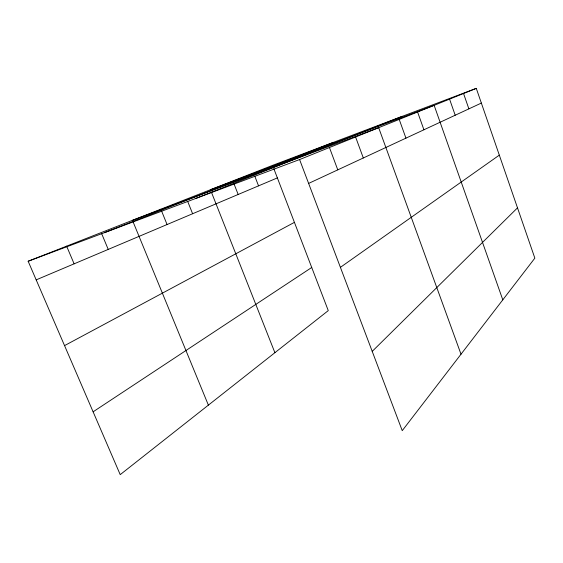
<?xml version="1.0" encoding="UTF-8"?>
<svg xmlns="http://www.w3.org/2000/svg" width="563" height="563" viewBox="0 0 563 563"><rect width="100%" height="100%" fill="white"/><g stroke="black" fill="none" stroke-linecap="round" stroke-linejoin="round"><path stroke-width="0.84" d="M372.22 351.375L517.503 207.853M340.404 267.348L499.318 155.135M93.113 411.813L311.726 267.481M64.548 345.612L294.421 222.357M308.623 183.418L481.351 103.064M36.187 279.867L277.369 177.901M299.586 159.554L476.284 88.363L534.85 258.143L402.242 430.66L299.586 159.554L28.15 261.246L120.215 474.637L328.271 310.614L273.759 168.499M195.607 198.507L402.271 116.337M104.408 232.674L333.338 142.39M28.15 261.246L272.555 165.367L476.284 88.363M210.442 189.731L434.143 105.337L502.794 299.847M132.46 220.323L378.674 127.688L461.006 354.211M66.624 246.151L74.119 263.829M101.544 233.385L108.223 249.409M133.121 221.928L208.38 405.135M160.842 209.19L167.063 224.531M187.711 201.484L192.609 213.729M211.371 192.082L274.899 352.691M234.109 184.122L238.163 194.474M254.765 176.092L258.544 185.853M329.446 147.527L337.772 169.857M355.591 136.992L363.311 157.978M399.209 119.412L405.944 138.146M417.591 112.009L423.918 129.779M449.563 99.123L455.2 115.232M463.539 93.493L468.88 108.863"/></g></svg>
